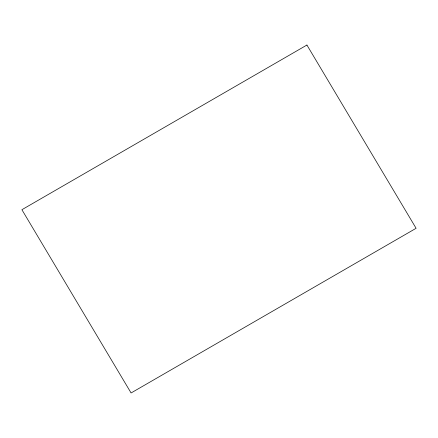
<?xml version="1.0" encoding="UTF-8"?>
<svg xmlns="http://www.w3.org/2000/svg" width="438" height="438" viewBox="0 0 438 438"><rect width="100%" height="100%" fill="white"/><g stroke="black" fill="none" stroke-linecap="round" stroke-linejoin="round"><path stroke-width="0.66" d="M306.918 45.037L21.9 209.709L131.082 392.963L416.1 228.291L306.918 45.037"/></g></svg>
